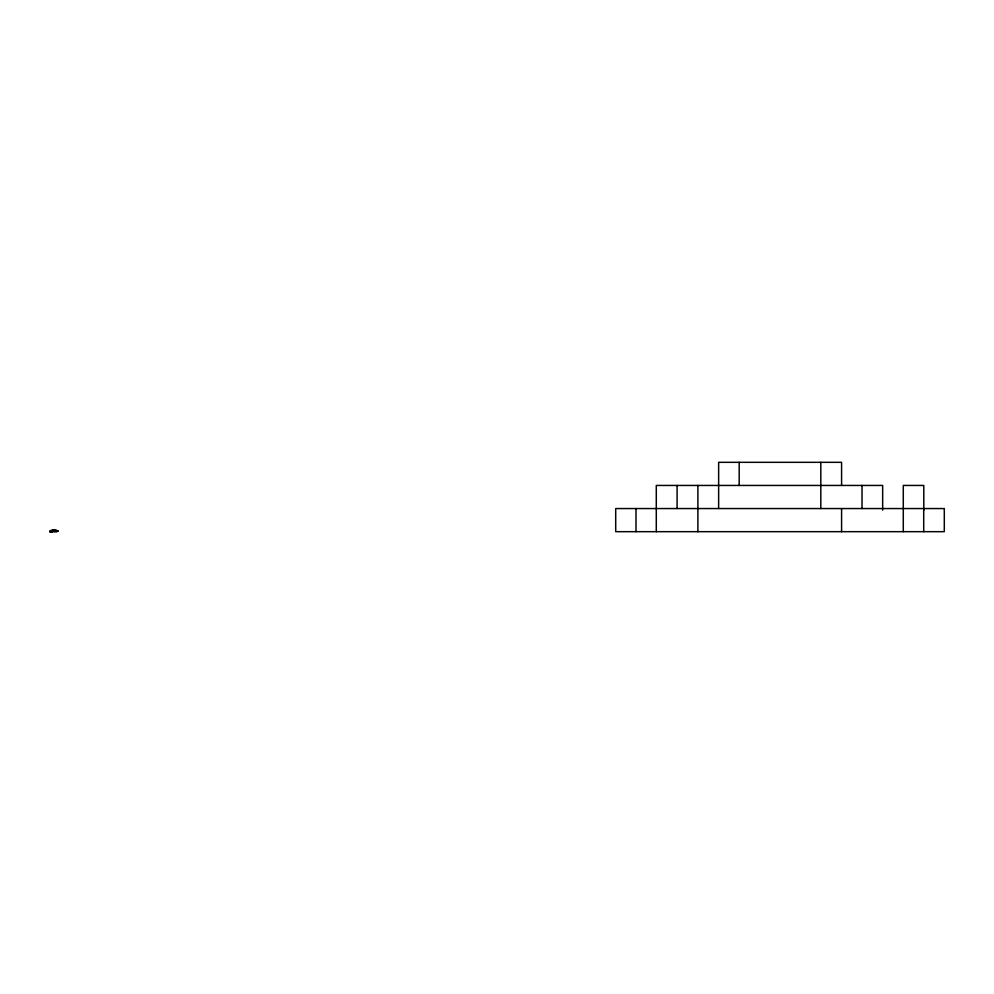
<?xml version="1.0" encoding="UTF-8"?>
<svg xmlns="http://www.w3.org/2000/svg" width="994" height="994" viewBox="0 0 994 994"><rect width="100%" height="100%" fill="white"/><g stroke="black" fill="none" stroke-linecap="round" stroke-linejoin="round"><path stroke-width="1.49" d="M923.799 510.096L923.799 485.445L903.285 485.445L903.285 531.678M923.712 508.555L923.712 531.678M882.66 510.096L882.66 485.445L656.288 485.445L656.288 531.678M862.022 485.445L862.022 508.555M841.583 485.445L841.583 462.322L718.637 462.322L718.637 508.555M841.583 508.555L841.583 531.678M820.808 462.322L820.808 508.555M739.188 462.322L739.188 485.445M697.9 485.445L697.9 531.678M677.088 485.445L677.088 508.555M635.998 508.555L635.998 531.678M57.105 531.678L57.105 530.485L51.278 530.485L51.278 531.678M56.571 530.485L56.571 531.678M56.037 530.485L56.037 531.678M55.502 531.678L55.502 529.889L52.334 529.889L52.334 531.678M54.968 529.889L54.968 531.678M54.459 529.889L54.459 531.678M52.868 529.889L52.868 531.678M51.812 530.485L51.812 531.678M50.756 531.678L50.222 530.485L50.234 531.678M944.3 508.555L615.708 508.555L615.708 531.678L944.3 531.678L944.3 508.555M58.137 531.082L49.7 531.678L58.137 531.082"/></g></svg>
